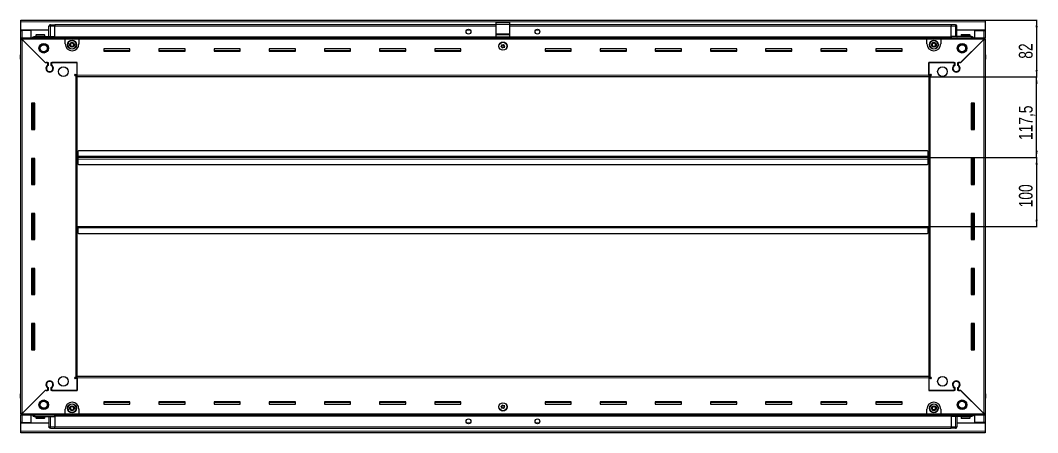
# Model space of a CAD drawing. Header units: millimetres. Extents: x 1256 to 6245, y -675 to 1902.
# Drawn here: x 4770 to 6245, y 1148 to 1747 of the extents above; entities that cross this region are included whole.
import ezdxf

# ---------------------------------------------------------------- set-up
doc = ezdxf.new("R2010")
doc.units = ezdxf.units.MM
doc.layers.add('FORMAT', color=7, linetype='Continuous')
doc.styles.add('SLDTEXTSTYLE0', font='TXT', dxfattribs={"width": 0.75})
doc.dimstyles.new('SLDDIMSTYLE0', dxfattribs={"dimtxt": 20, "dimasz": 10, "dimexe": 0, "dimexo": 0.0625, "dimgap": 5, "dimtad": 2, "dimdec": 1, "dimrnd": 1e-09, "dimzin": 12, "dimdsep": 46, "dimtxsty": 'SLDTEXTSTYLE0', "dimsah": 1, "dimcen": 0.09, "dimadec": 0, "dimazin": 3, "dimtfac": 1, "dimtofl": 0, "dimtmove": 0, "dimatfit": 3, "dimfxl": 0, "dimfrac": 2, "dimtolj": 1, "dimtzin": 12, "dimarcsym": 0})

# ---------------------------------------------------------------- blocks, each defined once
blk = doc.blocks.new('_D_6')
at = {"layer": 'FORMAT'}
for p, q in [((6169.1, 1746.6), (6244.6, 1746.6)), ((6243.6, 1746.6), (6243.6, 1664.6)), ((6087.1, 1664.6), (6244.6, 1664.6))]:
    blk.add_line(p, q, dxfattribs=at)
for points in [[(6243.6, 1746.6), (6242, 1736.6), (6245.1, 1736.6)], [(6243.6, 1664.6), (6245.1, 1674.6), (6242, 1674.6)]]:
    blk.add_solid(points, dxfattribs=at)
at = {"layer": 'FORMAT', "insert": (6217.8, 1690.8), "char_height": 20, "attachment_point": 1, "rotation": 90, "style": 'SLDTEXTSTYLE0'}
blk.add_mtext('82', dxfattribs=at)
blk = doc.blocks.new('_D_7')
at = {"layer": 'FORMAT'}
for p, q in [((6087.1, 1664.6), (6244.6, 1664.6)), ((6243.6, 1547.1), (6243.6, 1664.6)), ((6086.1, 1547.1), (6244.6, 1547.1))]:
    blk.add_line(p, q, dxfattribs=at)
for points in [[(6243.6, 1664.6), (6242, 1654.6), (6245.1, 1654.6)], [(6243.6, 1547.1), (6245.1, 1557.1), (6242, 1557.1)]]:
    blk.add_solid(points, dxfattribs=at)
at = {"layer": 'FORMAT', "insert": (6217.8, 1572.6), "char_height": 20, "attachment_point": 1, "rotation": 90, "style": 'SLDTEXTSTYLE0'}
blk.add_mtext('117,5', dxfattribs=at)
blk = doc.blocks.new('_D_8')
at = {"layer": 'FORMAT'}
for p, q in [((6086.1, 1547.1), (6244.6, 1547.1)), ((6243.6, 1547.1), (6243.6, 1447.1)), ((6086.1, 1447.1), (6244.6, 1447.1))]:
    blk.add_line(p, q, dxfattribs=at)
for points in [[(6243.6, 1547.1), (6242, 1537.1), (6245.1, 1537.1)], [(6243.6, 1447.1), (6245.1, 1457.1), (6242, 1457.1)]]:
    blk.add_solid(points, dxfattribs=at)
at = {"layer": 'FORMAT', "insert": (6217.8, 1474.9), "char_height": 20, "attachment_point": 1, "rotation": 90, "style": 'SLDTEXTSTYLE0'}
blk.add_mtext('100', dxfattribs=at)

msp = doc.modelspace()

# ---------------------------------------------------------------- linework, layer by layer
at = {"color": 7, "linetype": 'Continuous', "lineweight": 25}
for p, q in [((4770.05, 1744.5), (4770.05, 1746.6)), ((4770.05, 1746.6), (6169.05, 1746.6)), ((4770.05, 1732.1), (4770.05, 1744.5)), ((5459.55, 1743.6), (5479.55, 1743.6)), ((5459.55, 1740.34), (5459.55, 1743.6)), ((5479.55, 1740.34), (5479.55, 1743.6)), ((6169.05, 1746.6), (6169.05, 1744.5)), ((6169.05, 1744.5), (6169.05, 1732.1)), ((4811.05, 1732.1), (4770.05, 1732.1)), ((4770.05, 1731.6), (4770.05, 1732.1)), ((4770.05, 1731.6), (4772.15, 1731.6)), ((4770.05, 1721.35), (4770.05, 1731.6)), ((4771.55, 1731.6), (4771.55, 1732.1)), ((4785.05, 1731.6), (4772.15, 1731.6)), ((4785.05, 1721.35), (4785.05, 1731.6)), ((4811.05, 1723.1), (4811.05, 1738.1)), ((4811.73, 1739.6), (4811.73, 1739.6)), ((4813.05, 1740.1), (4819.55, 1740.1)), ((4813.05, 1740.1), (4819.55, 1740.1)), ((4819.55, 1740.1), (4819.55, 1740.1)), ((4819.55, 1740.1), (4819.55, 1740.1)), ((4819.55, 1740.1), (4819.55, 1738.1)), ((5459.55, 1739.95), (4819.55, 1739.95)), ((4819.55, 1723.1), (4819.55, 1738.1)), ((5422.42, 1732.1), (5416.68, 1732.1)), ((5459.55, 1727.19), (5459.55, 1740.34)), ((5459.55, 1726.1), (5459.55, 1727.19)), ((5479.55, 1727.19), (5479.55, 1740.34)), ((6119.55, 1739.95), (5479.55, 1739.95)), ((5479.55, 1726.1), (5479.55, 1727.19)), ((5522.42, 1732.1), (5516.68, 1732.1)), ((6119.55, 1740.1), (6119.55, 1740.1)), ((6126.05, 1740.1), (6119.55, 1740.1)), ((6126.05, 1740.1), (6119.55, 1740.1)), ((6119.55, 1740.1), (6119.55, 1738.1)), ((6119.55, 1723.1), (6119.55, 1738.1)), ((6128.05, 1738.1), (6128.05, 1738.1)), ((6128.05, 1723.1), (6128.05, 1738.1)), ((6169.05, 1732.1), (6128.05, 1732.1)), ((6154.05, 1721.35), (6154.05, 1731.6)), ((6154.05, 1731.6), (6166.95, 1731.6)), ((6166.95, 1731.6), (6169.05, 1731.6)), ((6167.55, 1731.6), (6167.55, 1732.1)), ((6169.05, 1731.6), (6169.05, 1732.1)), ((6169.05, 1731.6), (6169.05, 1721.35)), ((4770.05, 1719.85), (4770.05, 1721.35)), ((4770.05, 1721.35), (4771.05, 1721.35)), ((4770.05, 1719.35), (4770.05, 1719.85)), ((4770.05, 1719.85), (4771.05, 1719.85)), ((4770.05, 1174.85), (4770.05, 1719.35)), ((4771.55, 1719.35), (4770.05, 1719.35)), ((4771.05, 1719.85), (4771.05, 1721.35)), ((4771.05, 1721.35), (4834.55, 1721.35)), ((4771.65, 1719.25), (4805.55, 1685.35)), ((4806.25, 1684.65), (4772.15, 1718.75)), ((4790.55, 1723.1), (4819.55, 1723.1)), ((4792.05, 1725), (4792.05, 1723.1)), ((4792.85, 1725.8), (4804.25, 1725.8)), ((4805.05, 1723.1), (4805.05, 1725)), ((4819.48, 1721.35), (4819.55, 1723.07)), ((4819.55, 1723.1), (4819.55, 1722.6)), ((4819.55, 1721.95), (6119.55, 1721.95)), ((4834.55, 1719.25), (4834.55, 1721.35)), ((4834.55, 1721.35), (4854.55, 1721.35)), ((4834.55, 1719.85), (4854.55, 1719.85)), ((4834.55, 1712.35), (4834.55, 1719.25)), ((4854.55, 1721.35), (4854.55, 1719.25)), ((4854.55, 1721.35), (6084.55, 1721.35)), ((4854.55, 1719.25), (4854.55, 1712.35)), ((5459.55, 1726.1), (5479.55, 1726.1)), ((5459.55, 1722.6), (5459.55, 1726.1)), ((5459.55, 1722.6), (5479.55, 1722.6)), ((5463.55, 1722.6), (5463.55, 1721.95)), ((5466.05, 1721.95), (5466.05, 1722.6)), ((5473.05, 1721.95), (5473.05, 1722.6)), ((5475.55, 1721.95), (5475.55, 1722.6)), ((5479.55, 1722.6), (5479.55, 1726.1)), ((6084.55, 1719.25), (6084.55, 1721.35)), ((6084.55, 1721.35), (6104.55, 1721.35)), ((6084.55, 1719.85), (6104.55, 1719.85)), ((6084.55, 1712.35), (6084.55, 1719.25)), ((6104.55, 1721.35), (6168.05, 1721.35)), ((6104.55, 1721.35), (6104.55, 1719.25)), ((6104.55, 1719.25), (6104.55, 1712.35)), ((6119.55, 1723.1), (6119.55, 1722.6)), ((6148.55, 1723.1), (6119.55, 1723.1)), ((6119.55, 1723.07), (6119.63, 1721.35)), ((6166.95, 1718.75), (6132.85, 1684.65)), ((6133.55, 1685.35), (6167.45, 1719.25)), ((6134.05, 1725), (6134.05, 1723.1)), ((6134.85, 1725.8), (6146.25, 1725.8)), ((6147.05, 1723.1), (6147.05, 1725)), ((6167.55, 1719.35), (6169.05, 1719.35)), ((6168.05, 1719.85), (6168.05, 1721.35)), ((6168.05, 1721.35), (6169.05, 1721.35)), ((6168.05, 1719.85), (6169.05, 1719.85)), ((6169.05, 1719.85), (6169.05, 1721.35)), ((6169.05, 1719.85), (6169.05, 1719.35)), ((6169.05, 1719.35), (6169.05, 1174.85)), ((4928.55, 1705.1), (4890.55, 1705.1)), ((4890.55, 1705.1), (4890.55, 1701.6)), ((4928.55, 1702.35), (4890.55, 1702.35)), ((4890.55, 1701.6), (4928.55, 1701.6)), ((4928.55, 1701.6), (4928.55, 1705.1)), ((5008.55, 1705.1), (4970.55, 1705.1)), ((4970.55, 1705.1), (4970.55, 1701.6)), ((5008.55, 1702.35), (4970.55, 1702.35)), ((4970.55, 1701.6), (5008.55, 1701.6)), ((5008.55, 1701.6), (5008.55, 1705.1)), ((5088.55, 1705.1), (5050.55, 1705.1)), ((5050.55, 1705.1), (5050.55, 1701.6)), ((5088.55, 1702.35), (5050.55, 1702.35)), ((5050.55, 1701.6), (5088.55, 1701.6)), ((5088.55, 1701.6), (5088.55, 1705.1)), ((5168.55, 1705.1), (5130.55, 1705.1)), ((5130.55, 1705.1), (5130.55, 1701.6)), ((5168.55, 1702.35), (5130.55, 1702.35)), ((5130.55, 1701.6), (5168.55, 1701.6)), ((5168.55, 1701.6), (5168.55, 1705.1)), ((5248.55, 1705.1), (5210.55, 1705.1)), ((5210.55, 1705.1), (5210.55, 1701.6)), ((5248.55, 1702.35), (5210.55, 1702.35)), ((5210.55, 1701.6), (5248.55, 1701.6)), ((5248.55, 1701.6), (5248.55, 1705.1)), ((5328.55, 1705.1), (5290.55, 1705.1)), ((5290.55, 1705.1), (5290.55, 1701.6)), ((5328.55, 1702.35), (5290.55, 1702.35)), ((5290.55, 1701.6), (5328.55, 1701.6)), ((5328.55, 1701.6), (5328.55, 1705.1)), ((5408.55, 1705.1), (5370.55, 1705.1)), ((5370.55, 1705.1), (5370.55, 1701.6)), ((5408.55, 1702.35), (5370.55, 1702.35)), ((5370.55, 1701.6), (5408.55, 1701.6)), ((5408.55, 1701.6), (5408.55, 1705.1)), ((5568.55, 1705.1), (5530.55, 1705.1)), ((5530.55, 1705.1), (5530.55, 1701.6)), ((5568.55, 1702.35), (5530.55, 1702.35)), ((5530.55, 1701.6), (5568.55, 1701.6)), ((5568.55, 1701.6), (5568.55, 1705.1)), ((5648.55, 1705.1), (5610.55, 1705.1)), ((5610.55, 1705.1), (5610.55, 1701.6)), ((5648.55, 1702.35), (5610.55, 1702.35)), ((5610.55, 1701.6), (5648.55, 1701.6)), ((5648.55, 1701.6), (5648.55, 1705.1)), ((5728.55, 1705.1), (5690.55, 1705.1)), ((5690.55, 1705.1), (5690.55, 1701.6)), ((5728.55, 1702.35), (5690.55, 1702.35)), ((5690.55, 1701.6), (5728.55, 1701.6)), ((5728.55, 1701.6), (5728.55, 1705.1)), ((5808.55, 1705.1), (5770.55, 1705.1)), ((5770.55, 1705.1), (5770.55, 1701.6)), ((5808.55, 1702.35), (5770.55, 1702.35)), ((5770.55, 1701.6), (5808.55, 1701.6)), ((5808.55, 1701.6), (5808.55, 1705.1)), ((5888.55, 1705.1), (5850.55, 1705.1)), ((5850.55, 1705.1), (5850.55, 1701.6)), ((5888.55, 1702.35), (5850.55, 1702.35)), ((5850.55, 1701.6), (5888.55, 1701.6)), ((5888.55, 1701.6), (5888.55, 1705.1)), ((5968.55, 1705.1), (5930.55, 1705.1)), ((5930.55, 1705.1), (5930.55, 1701.6)), ((5968.55, 1702.35), (5930.55, 1702.35)), ((5930.55, 1701.6), (5968.55, 1701.6)), ((5968.55, 1701.6), (5968.55, 1705.1)), ((6048.55, 1705.1), (6010.55, 1705.1)), ((6010.55, 1705.1), (6010.55, 1701.6)), ((6048.55, 1702.35), (6010.55, 1702.35)), ((6010.55, 1701.6), (6048.55, 1701.6)), ((6048.55, 1701.6), (6048.55, 1705.1)), ((6169.05, 1697.93), (6169.05, 1697.93)), ((4769.55, 1696.6), (4769.55, 1690.1)), ((4769.55, 1690.1), (4769.55, 1696.6)), ((4769.55, 1690.1), (4769.55, 1690.1)), ((4770.05, 1690.1), (4769.55, 1690.1)), ((4769.7, 1690.1), (4769.7, 1204.1)), ((4805.55, 1685.35), (4809.75, 1685.35)), ((4806.95, 1685.35), (4806.25, 1684.65)), ((4809.05, 1685.35), (4806.95, 1685.35)), ((4809.05, 1685.35), (4809.05, 1681.46)), ((4809.75, 1685.35), (4809.75, 1681.07)), ((4814.35, 1685.35), (4852.05, 1685.35)), ((4814.35, 1681.07), (4814.35, 1685.35)), ((4815.05, 1681.46), (4815.05, 1685.35)), ((4852.05, 1685.35), (4815.05, 1685.35)), ((4852.05, 1666.7), (4852.05, 1685.35)), ((4852.05, 1668.1), (4852.05, 1685.35)), ((6087.05, 1685.35), (6124.75, 1685.35)), ((6087.05, 1666.7), (6087.05, 1685.35)), ((6087.05, 1685.35), (6087.05, 1668.1)), ((6124.05, 1685.35), (6087.05, 1685.35)), ((6124.05, 1685.35), (6124.05, 1681.46)), ((6124.75, 1685.35), (6124.75, 1681.07)), ((6129.35, 1685.35), (6133.55, 1685.35)), ((6129.35, 1681.07), (6129.35, 1685.35)), ((6132.15, 1685.35), (6130.05, 1685.35)), ((6130.05, 1681.46), (6130.05, 1685.35)), ((6132.85, 1684.65), (6132.15, 1685.35)), ((6169.05, 1690.1), (6169.55, 1690.1)), ((6169.4, 1204.1), (6169.4, 1690.1)), ((6169.55, 1696.6), (6169.55, 1690.1)), ((6169.55, 1690.1), (6169.55, 1696.6)), ((6169.55, 1690.1), (6169.55, 1690.1)), ((6169.55, 1690.1), (6169.55, 1690.1)), ((4810.05, 1672.49), (4810.05, 1671.73)), ((4849.2, 1668.1), (4852.05, 1668.1)), ((6087.05, 1668.1), (6089.9, 1668.1)), ((6129.05, 1672.49), (6129.05, 1671.73)), ((4849.95, 1666.1), (4849.2, 1666.1)), ((4849.95, 1666.1), (4852.05, 1666.1)), ((4852.05, 1667.1), (4850.05, 1667.1)), ((4850.05, 1667.1), (4850.05, 1666.1)), ((4852.05, 1664.6), (4852.05, 1666.7)), ((6087.05, 1664.6), (4852.05, 1664.6)), ((4852.05, 1229.6), (4852.05, 1664.6)), ((6089.05, 1667.1), (6087.05, 1667.1)), ((6087.05, 1666.7), (6087.05, 1664.6)), ((6087.05, 1666.1), (6089.15, 1666.1)), ((6087.05, 1664.6), (6087.05, 1229.6)), ((6089.05, 1666.1), (6089.05, 1667.1)), ((6089.9, 1666.1), (6089.15, 1666.1)), ((4790.55, 1626.1), (4785.55, 1626.1)), ((4785.55, 1626.1), (4785.55, 1588.1)), ((4787.7, 1588.1), (4787.7, 1626.1)), ((4789.49, 1588.1), (4789.49, 1626.1)), ((4789.53, 1588.1), (4789.53, 1626.1)), ((4790.55, 1588.1), (4790.55, 1626.1)), ((6148.55, 1626.1), (6148.55, 1588.1)), ((6153.55, 1626.1), (6148.55, 1626.1)), ((6149.57, 1626.1), (6149.57, 1588.1)), ((6149.61, 1626.1), (6149.61, 1588.1)), ((6151.4, 1626.1), (6151.4, 1588.1)), ((6153.55, 1588.1), (6153.55, 1626.1)), ((4785.55, 1588.1), (4790.55, 1588.1)), ((6148.55, 1588.1), (6153.55, 1588.1)), ((4853.05, 1549.95), (4852.8, 1549.95)), ((4852.8, 1549.95), (4852.8, 1547.1)), ((4854.05, 1557.1), (4853.05, 1556.1)), ((4853.05, 1556.1), (4853.05, 1549.2)), ((6085.05, 1557.1), (4854.05, 1557.1)), ((6086.05, 1556.1), (6085.05, 1557.1)), ((6086.05, 1549.2), (6086.05, 1556.1)), ((6086.3, 1549.95), (6086.05, 1549.95)), ((6086.3, 1547.1), (6086.3, 1549.95)), ((4790.55, 1546.1), (4785.55, 1546.1)), ((4785.55, 1546.1), (4785.55, 1508.1)), ((4787.7, 1508.1), (4787.7, 1546.1)), ((4789.49, 1508.1), (4789.49, 1546.1)), ((4789.53, 1508.1), (4789.53, 1546.1)), ((4790.55, 1508.1), (4790.55, 1546.1)), ((4852.8, 1547.1), (4852.05, 1547.1)), ((4852.8, 1547.1), (4852.8, 1544.25)), ((4852.8, 1544.25), (4853.05, 1544.25)), ((4853.05, 1547.1), (4853.05, 1549.2)), ((6086.05, 1547.1), (4853.05, 1547.1)), ((4853.05, 1545), (4853.05, 1547.1)), ((4853.05, 1545), (4853.05, 1538.1)), ((4853.05, 1538.1), (4854.05, 1537.1)), ((4854.05, 1537.1), (6085.05, 1537.1)), ((6085.05, 1537.1), (6086.05, 1538.1)), ((6086.05, 1549.2), (6086.05, 1547.1)), ((6086.05, 1547.1), (6086.05, 1545)), ((6086.05, 1538.1), (6086.05, 1545)), ((6086.05, 1544.25), (6086.3, 1544.25)), ((6087.05, 1547.1), (6086.3, 1547.1)), ((6086.3, 1544.25), (6086.3, 1547.1)), ((6148.55, 1546.1), (6148.55, 1508.1)), ((6153.55, 1546.1), (6148.55, 1546.1)), ((6149.57, 1546.1), (6149.57, 1508.1)), ((6149.61, 1546.1), (6149.61, 1508.1)), ((6151.4, 1546.1), (6151.4, 1508.1)), ((6153.55, 1508.1), (6153.55, 1546.1)), ((4785.55, 1508.1), (4790.55, 1508.1)), ((6148.55, 1508.1), (6153.55, 1508.1)), ((4790.55, 1466.1), (4785.55, 1466.1)), ((4785.55, 1466.1), (4785.55, 1428.1)), ((4787.7, 1428.1), (4787.7, 1466.1)), ((4789.49, 1428.1), (4789.49, 1466.1)), ((4789.53, 1428.1), (4789.53, 1466.1)), ((4790.55, 1428.1), (4790.55, 1466.1)), ((6148.55, 1466.1), (6148.55, 1428.1)), ((6153.55, 1466.1), (6148.55, 1466.1)), ((6149.57, 1466.1), (6149.57, 1428.1)), ((6149.61, 1466.1), (6149.61, 1428.1)), ((6151.4, 1466.1), (6151.4, 1428.1)), ((6153.55, 1428.1), (6153.55, 1466.1)), ((4852.05, 1447.1), (4852.8, 1447.1)), ((4852.8, 1447.1), (4852.8, 1444.25)), ((4853.05, 1445), (4853.05, 1447.1)), ((4853.05, 1447.1), (6086.05, 1447.1)), ((6086.05, 1447.1), (6086.05, 1445)), ((6086.3, 1444.25), (6086.3, 1447.1)), ((6086.3, 1447.1), (6087.05, 1447.1)), ((4852.8, 1444.25), (4853.05, 1444.25)), ((4853.05, 1445), (4853.05, 1438.1)), ((4853.05, 1438.1), (4854.05, 1437.1)), ((4854.05, 1437.1), (6085.05, 1437.1)), ((6085.05, 1437.1), (6086.05, 1438.1)), ((6086.05, 1438.1), (6086.05, 1445)), ((6086.05, 1444.25), (6086.3, 1444.25)), ((4785.55, 1428.1), (4790.55, 1428.1)), ((6148.55, 1428.1), (6153.55, 1428.1)), ((4790.55, 1386.1), (4785.55, 1386.1)), ((4785.55, 1386.1), (4785.55, 1348.1)), ((4787.7, 1348.1), (4787.7, 1386.1)), ((4789.49, 1348.1), (4789.49, 1386.1)), ((4789.53, 1348.1), (4789.53, 1386.1)), ((4790.55, 1348.1), (4790.55, 1386.1)), ((6148.55, 1386.1), (6148.55, 1348.1)), ((6153.55, 1386.1), (6148.55, 1386.1)), ((6149.57, 1386.1), (6149.57, 1348.1)), ((6149.61, 1386.1), (6149.61, 1348.1)), ((6151.4, 1386.1), (6151.4, 1348.1)), ((6153.55, 1348.1), (6153.55, 1386.1)), ((4785.55, 1348.1), (4790.55, 1348.1)), ((6148.55, 1348.1), (6153.55, 1348.1)), ((4790.55, 1306.1), (4785.55, 1306.1)), ((4785.55, 1306.1), (4785.55, 1268.1)), ((4787.7, 1268.1), (4787.7, 1306.1)), ((4789.49, 1268.1), (4789.49, 1306.1)), ((4789.53, 1268.1), (4789.53, 1306.1)), ((4790.55, 1268.1), (4790.55, 1306.1)), ((6148.55, 1306.1), (6148.55, 1268.1)), ((6153.55, 1306.1), (6148.55, 1306.1)), ((6149.57, 1306.1), (6149.57, 1268.1)), ((6149.61, 1306.1), (6149.61, 1268.1)), ((6151.4, 1306.1), (6151.4, 1268.1)), ((6153.55, 1268.1), (6153.55, 1306.1)), ((4785.55, 1268.1), (4790.55, 1268.1)), ((6148.55, 1268.1), (6153.55, 1268.1)), ((4849.2, 1228.1), (4849.95, 1228.1)), ((4852.05, 1226.1), (4849.2, 1226.1)), ((4852.05, 1228.1), (4849.95, 1228.1)), ((4850.05, 1228.1), (4850.05, 1227.1)), ((4850.05, 1227.1), (4852.05, 1227.1)), ((4852.05, 1229.6), (6087.05, 1229.6)), ((4852.05, 1227.5), (4852.05, 1229.6)), ((4852.05, 1227.5), (4852.05, 1208.85)), ((4852.05, 1208.85), (4852.05, 1226.1)), ((6087.05, 1229.6), (6087.05, 1227.5)), ((6089.15, 1228.1), (6087.05, 1228.1)), ((6087.05, 1227.5), (6087.05, 1208.85)), ((6087.05, 1227.1), (6089.05, 1227.1)), ((6087.05, 1226.1), (6087.05, 1208.85)), ((6089.9, 1226.1), (6087.05, 1226.1)), ((6089.05, 1227.1), (6089.05, 1228.1)), ((6089.15, 1228.1), (6089.9, 1228.1)), ((4809.05, 1212.74), (4809.05, 1208.85)), ((4809.75, 1213.14), (4809.75, 1208.85)), ((4810.05, 1222.48), (4810.05, 1221.72)), ((4814.35, 1208.85), (4814.35, 1213.14)), ((4815.05, 1208.85), (4815.05, 1212.74)), ((6124.05, 1212.74), (6124.05, 1208.85)), ((6124.75, 1213.14), (6124.75, 1208.85)), ((6129.05, 1222.48), (6129.05, 1221.72)), ((6129.35, 1208.85), (6129.35, 1213.14)), ((6130.05, 1208.85), (6130.05, 1212.74)), ((4769.55, 1204.1), (4769.55, 1204.1)), ((4769.55, 1197.6), (4769.55, 1204.1)), ((4769.55, 1204.1), (4769.55, 1204.1)), ((4769.55, 1204.1), (4769.55, 1197.6)), ((4770.05, 1204.1), (4769.55, 1204.1)), ((4770.05, 1196.28), (4770.05, 1196.28)), ((4805.55, 1208.85), (4771.65, 1174.95)), ((4772.15, 1175.45), (4806.25, 1209.55)), ((4809.75, 1208.85), (4805.55, 1208.85)), ((4806.25, 1209.55), (4806.95, 1208.85)), ((4806.95, 1208.85), (4809.05, 1208.85)), ((4852.05, 1208.85), (4814.35, 1208.85)), ((4815.05, 1208.85), (4852.05, 1208.85)), ((6124.75, 1208.85), (6087.05, 1208.85)), ((6087.05, 1208.85), (6124.05, 1208.85)), ((6133.55, 1208.85), (6129.35, 1208.85)), ((6130.05, 1208.85), (6132.15, 1208.85)), ((6132.15, 1208.85), (6132.85, 1209.55)), ((6132.85, 1209.55), (6166.95, 1175.45)), ((6167.45, 1174.95), (6133.55, 1208.85)), ((6169.05, 1204.1), (6169.55, 1204.1)), ((6169.55, 1204.1), (6169.55, 1204.1)), ((6169.55, 1197.6), (6169.55, 1204.1)), ((6169.55, 1204.1), (6169.55, 1197.6)), ((4834.55, 1174.95), (4834.55, 1181.85)), ((4854.55, 1181.85), (4854.55, 1174.95)), ((4928.55, 1192.6), (4890.55, 1192.6)), ((4890.55, 1192.6), (4890.55, 1189.1)), ((4890.55, 1191.85), (4928.55, 1191.85)), ((4890.55, 1189.1), (4928.55, 1189.1)), ((4928.55, 1189.1), (4928.55, 1192.6)), ((5008.55, 1192.6), (4970.55, 1192.6)), ((4970.55, 1192.6), (4970.55, 1189.1)), ((4970.55, 1191.85), (5008.55, 1191.85)), ((4970.55, 1189.1), (5008.55, 1189.1)), ((5008.55, 1189.1), (5008.55, 1192.6)), ((5088.55, 1192.6), (5050.55, 1192.6)), ((5050.55, 1192.6), (5050.55, 1189.1)), ((5050.55, 1191.85), (5088.55, 1191.85)), ((5050.55, 1189.1), (5088.55, 1189.1)), ((5088.55, 1189.1), (5088.55, 1192.6)), ((5168.55, 1192.6), (5130.55, 1192.6)), ((5130.55, 1192.6), (5130.55, 1189.1)), ((5130.55, 1191.85), (5168.55, 1191.85)), ((5130.55, 1189.1), (5168.55, 1189.1)), ((5168.55, 1189.1), (5168.55, 1192.6)), ((5248.55, 1192.6), (5210.55, 1192.6)), ((5210.55, 1192.6), (5210.55, 1189.1)), ((5210.55, 1191.85), (5248.55, 1191.85)), ((5210.55, 1189.1), (5248.55, 1189.1)), ((5248.55, 1189.1), (5248.55, 1192.6)), ((5328.55, 1192.6), (5290.55, 1192.6)), ((5290.55, 1192.6), (5290.55, 1189.1)), ((5290.55, 1191.85), (5328.55, 1191.85)), ((5290.55, 1189.1), (5328.55, 1189.1)), ((5328.55, 1189.1), (5328.55, 1192.6)), ((5408.55, 1192.6), (5370.55, 1192.6)), ((5370.55, 1192.6), (5370.55, 1189.1)), ((5370.55, 1191.85), (5408.55, 1191.85)), ((5370.55, 1189.1), (5408.55, 1189.1)), ((5408.55, 1189.1), (5408.55, 1192.6)), ((5568.55, 1192.6), (5530.55, 1192.6)), ((5530.55, 1192.6), (5530.55, 1189.1)), ((5530.55, 1191.85), (5568.55, 1191.85)), ((5530.55, 1189.1), (5568.55, 1189.1)), ((5568.55, 1189.1), (5568.55, 1192.6)), ((5648.55, 1192.6), (5610.55, 1192.6)), ((5610.55, 1192.6), (5610.55, 1189.1)), ((5610.55, 1191.85), (5648.55, 1191.85)), ((5610.55, 1189.1), (5648.55, 1189.1)), ((5648.55, 1189.1), (5648.55, 1192.6)), ((5728.55, 1192.6), (5690.55, 1192.6)), ((5690.55, 1192.6), (5690.55, 1189.1)), ((5690.55, 1191.85), (5728.55, 1191.85)), ((5690.55, 1189.1), (5728.55, 1189.1)), ((5728.55, 1189.1), (5728.55, 1192.6)), ((5808.55, 1192.6), (5770.55, 1192.6)), ((5770.55, 1192.6), (5770.55, 1189.1)), ((5770.55, 1191.85), (5808.55, 1191.85)), ((5770.55, 1189.1), (5808.55, 1189.1)), ((5808.55, 1189.1), (5808.55, 1192.6)), ((5888.55, 1192.6), (5850.55, 1192.6)), ((5850.55, 1192.6), (5850.55, 1189.1)), ((5850.55, 1191.85), (5888.55, 1191.85)), ((5850.55, 1189.1), (5888.55, 1189.1)), ((5888.55, 1189.1), (5888.55, 1192.6)), ((5968.55, 1192.6), (5930.55, 1192.6)), ((5930.55, 1192.6), (5930.55, 1189.1)), ((5930.55, 1191.85), (5968.55, 1191.85)), ((5930.55, 1189.1), (5968.55, 1189.1)), ((5968.55, 1189.1), (5968.55, 1192.6)), ((6048.55, 1192.6), (6010.55, 1192.6)), ((6010.55, 1192.6), (6010.55, 1189.1)), ((6010.55, 1191.85), (6048.55, 1191.85)), ((6010.55, 1189.1), (6048.55, 1189.1)), ((6048.55, 1189.1), (6048.55, 1192.6)), ((6084.55, 1174.95), (6084.55, 1181.85)), ((6104.55, 1181.85), (6104.55, 1174.95)), ((4770.05, 1174.35), (4770.05, 1174.85)), ((4771.55, 1174.85), (4770.05, 1174.85)), ((4770.05, 1174.35), (4770.05, 1172.85)), ((4771.05, 1174.35), (4770.05, 1174.35)), ((4770.05, 1162.6), (4770.05, 1172.85)), ((4771.05, 1172.85), (4770.05, 1172.85)), ((4771.05, 1174.35), (4771.05, 1172.85)), ((4834.55, 1172.85), (4771.05, 1172.85)), ((4785.05, 1162.6), (4785.05, 1172.85)), ((4790.55, 1171.1), (4819.55, 1171.1)), ((4792.05, 1171.1), (4792.05, 1169.2)), ((4796.63, 1168.4), (4792.85, 1168.4)), ((4804.25, 1168.4), (4796.63, 1168.4)), ((4805.05, 1169.2), (4805.05, 1171.1)), ((4811.05, 1171.1), (4811.05, 1156.1)), ((4819.55, 1171.14), (4819.48, 1172.85)), ((6119.55, 1172.25), (4819.55, 1172.25)), ((4819.55, 1171.1), (4819.55, 1171.6)), ((4819.55, 1171.1), (4819.55, 1156.1)), ((4834.55, 1172.85), (4834.55, 1174.95)), ((4854.55, 1174.35), (4834.55, 1174.35)), ((4854.55, 1172.85), (4834.55, 1172.85)), ((4854.55, 1174.95), (4854.55, 1172.85)), ((6084.55, 1172.85), (4854.55, 1172.85)), ((6084.55, 1172.85), (6084.55, 1174.95)), ((6104.55, 1174.35), (6084.55, 1174.35)), ((6104.55, 1172.85), (6084.55, 1172.85)), ((6104.55, 1174.95), (6104.55, 1172.85)), ((6168.05, 1172.85), (6104.55, 1172.85)), ((6119.63, 1172.85), (6119.55, 1171.14)), ((6119.55, 1171.1), (6119.55, 1171.6)), ((6148.55, 1171.1), (6119.55, 1171.1)), ((6119.55, 1171.1), (6119.55, 1156.1)), ((6128.05, 1171.1), (6128.05, 1156.1)), ((6134.05, 1171.1), (6134.05, 1169.2)), ((6141.84, 1168.4), (6134.85, 1168.4)), ((6146.25, 1168.4), (6141.84, 1168.4)), ((6147.05, 1169.2), (6147.05, 1171.1)), ((6154.05, 1162.6), (6154.05, 1172.85)), ((6167.55, 1174.85), (6169.05, 1174.85)), ((6168.05, 1174.35), (6168.05, 1172.85)), ((6169.05, 1174.35), (6168.05, 1174.35)), ((6169.05, 1172.85), (6168.05, 1172.85)), ((6169.05, 1174.85), (6169.05, 1174.35)), ((6169.05, 1174.35), (6169.05, 1172.85)), ((6169.05, 1172.85), (6169.05, 1162.6)), ((4772.15, 1162.6), (4770.05, 1162.6)), ((4770.05, 1162.1), (4770.05, 1162.6)), ((4770.05, 1162.1), (4811.05, 1162.1)), ((4770.05, 1149.7), (4770.05, 1162.1)), ((4771.55, 1162.1), (4771.55, 1162.6)), ((4772.15, 1162.6), (4785.05, 1162.6)), ((4811.05, 1156.1), (4811.05, 1156.1)), ((4813.05, 1154.1), (4819.55, 1154.1)), ((4813.05, 1154.1), (4819.55, 1154.1)), ((4819.55, 1154.1), (4819.55, 1156.1)), ((4819.55, 1154.25), (6119.55, 1154.25)), ((4819.55, 1154.1), (4819.55, 1154.1)), ((5416.68, 1162.1), (5422.42, 1162.1)), ((5516.68, 1162.1), (5522.42, 1162.1)), ((6119.55, 1154.1), (6119.55, 1156.1)), ((6126.05, 1154.1), (6119.55, 1154.1)), ((6119.55, 1154.1), (6119.55, 1154.1)), ((6119.55, 1154.1), (6119.55, 1154.1)), ((6126.05, 1154.1), (6119.55, 1154.1)), ((6127.37, 1154.6), (6127.37, 1154.6)), ((6128.05, 1162.1), (6169.05, 1162.1)), ((6166.95, 1162.6), (6154.05, 1162.6)), ((6169.05, 1162.6), (6166.95, 1162.6)), ((6167.55, 1162.1), (6167.55, 1162.6)), ((6169.05, 1162.1), (6169.05, 1162.6)), ((6169.05, 1162.1), (6169.05, 1149.7)), ((4770.05, 1147.6), (4770.05, 1149.7)), ((6169.05, 1147.6), (4770.05, 1147.6)), ((6169.05, 1149.7), (6169.05, 1147.6))]:
    msp.add_line(p, q, dxfattribs=at)
at = {"color": 8, "linetype": 'Continuous', "lineweight": 18}
for p, q in [((6169.05, 1744.5), (4770.05, 1744.5)), ((4772.15, 1731.6), (4772.15, 1732.1)), ((4772.15, 1721.35), (4772.15, 1731.6)), ((4811.05, 1738.1), (4813.05, 1738.1)), ((4813.05, 1740.1), (4813.05, 1738.1)), ((4813.05, 1738.1), (4813.05, 1723.1)), ((4819.55, 1738.1), (4813.05, 1738.1)), ((5459.55, 1737.95), (4819.55, 1737.95)), ((5459.55, 1740.34), (5479.55, 1740.34)), ((5459.55, 1727.19), (5479.55, 1727.19)), ((6119.55, 1737.95), (5479.55, 1737.95)), ((6119.55, 1738.1), (6126.05, 1738.1)), ((6126.05, 1740.1), (6126.05, 1738.1)), ((6128.05, 1738.1), (6126.05, 1738.1)), ((6126.05, 1738.1), (6126.05, 1723.1)), ((6166.95, 1732.1), (6166.95, 1731.6)), ((6166.95, 1731.6), (6166.95, 1721.35)), ((4834.55, 1719.25), (4771.65, 1719.25)), ((4772.15, 1718.75), (4772.15, 1175.45)), ((4792.05, 1725), (4805.05, 1725)), ((5459.55, 1722.6), (4819.55, 1722.6)), ((6119.55, 1721.37), (4819.55, 1721.37)), ((4834.55, 1719.25), (4854.55, 1719.25)), ((6084.55, 1719.25), (4854.55, 1719.25)), ((5465.55, 1721.95), (5465.55, 1722.6)), ((5473.55, 1721.95), (5473.55, 1722.6)), ((6119.55, 1722.6), (5479.55, 1722.6)), ((6084.55, 1719.25), (6104.55, 1719.25)), ((6167.45, 1719.25), (6104.55, 1719.25)), ((6134.05, 1725), (6147.05, 1725)), ((6166.95, 1175.45), (6166.95, 1718.75)), ((4770.05, 1696.6), (4769.55, 1696.6)), ((6169.05, 1696.6), (6169.55, 1696.6)), ((4849.95, 1228.1), (4849.95, 1666.1)), ((4852.05, 1666.7), (6087.05, 1666.7)), ((6089.15, 1666.1), (6089.15, 1228.1)), ((4787.05, 1626.1), (4787.05, 1588.1)), ((4788.29, 1626.1), (4788.29, 1588.1)), ((6150.81, 1588.1), (6150.81, 1626.1)), ((6152.05, 1588.1), (6152.05, 1626.1)), ((4787.05, 1546.1), (4787.05, 1508.1)), ((4788.29, 1546.1), (4788.29, 1508.1)), ((6086.05, 1549.2), (4853.05, 1549.2)), ((4853.05, 1545), (6086.05, 1545)), ((6150.81, 1508.1), (6150.81, 1546.1)), ((6152.05, 1508.1), (6152.05, 1546.1)), ((4787.05, 1466.1), (4787.05, 1428.1)), ((4788.29, 1466.1), (4788.29, 1428.1)), ((6150.81, 1428.1), (6150.81, 1466.1)), ((6152.05, 1428.1), (6152.05, 1466.1)), ((4853.05, 1445), (6086.05, 1445)), ((4787.05, 1386.1), (4787.05, 1348.1)), ((4788.29, 1386.1), (4788.29, 1348.1)), ((6150.81, 1348.1), (6150.81, 1386.1)), ((6152.05, 1348.1), (6152.05, 1386.1)), ((4787.05, 1306.1), (4787.05, 1268.1)), ((4788.29, 1306.1), (4788.29, 1268.1)), ((6150.81, 1268.1), (6150.81, 1306.1)), ((6152.05, 1268.1), (6152.05, 1306.1)), ((6087.05, 1227.5), (4852.05, 1227.5)), ((4770.05, 1197.6), (4769.55, 1197.6)), ((6169.05, 1197.6), (6169.55, 1197.6)), ((4771.65, 1174.95), (4834.55, 1174.95)), ((4772.15, 1162.6), (4772.15, 1172.85)), ((4796.35, 1169.2), (4792.05, 1169.2)), ((4805.05, 1169.2), (4796.35, 1169.2)), ((4813.05, 1156.1), (4813.05, 1171.1)), ((4819.55, 1172.84), (6119.55, 1172.84)), ((4819.55, 1171.6), (6119.55, 1171.6)), ((4854.55, 1174.95), (4834.55, 1174.95)), ((4854.55, 1174.95), (6084.55, 1174.95)), ((6104.55, 1174.95), (6084.55, 1174.95)), ((6104.55, 1174.95), (6167.45, 1174.95)), ((6126.05, 1156.1), (6126.05, 1171.1)), ((6142.02, 1169.2), (6134.05, 1169.2)), ((6147.05, 1169.2), (6142.02, 1169.2)), ((6166.95, 1172.85), (6166.95, 1162.6)), ((4772.15, 1162.1), (4772.15, 1162.6)), ((4811.05, 1156.1), (4813.05, 1156.1)), ((4813.05, 1154.1), (4813.05, 1156.1)), ((4819.55, 1156.1), (4813.05, 1156.1)), ((4819.55, 1156.25), (6119.55, 1156.25)), ((6119.55, 1156.1), (6126.05, 1156.1)), ((6128.05, 1156.1), (6126.05, 1156.1)), ((6126.05, 1154.1), (6126.05, 1156.1)), ((6166.95, 1162.6), (6166.95, 1162.1)), ((6169.05, 1149.7), (4770.05, 1149.7))]:
    msp.add_line(p, q, dxfattribs=at)
at = {"color": 7, "linetype": 'Continuous', "lineweight": 25, "flags": 128}
msp.add_lwpolyline([(4811.2, 1155.35), (4811.09, 1155.71), (4811.05, 1156.1)], dxfattribs=at)
at = {"color": 7, "linetype": 'Continuous', "lineweight": 25}
for centre, radius in [((5419.55, 1730.1), 3.5), ((5519.55, 1730.1), 3.5), ((4803.55, 1706.1), 7), ((4803.55, 1706.1), 6.03), ((4844.55, 1711.1), 6.5), ((4844.55, 1711.1), 3.46), ((5469.55, 1709.1), 6), ((5469.55, 1708.95), 5.79), ((6094.55, 1711.1), 6.5), ((6094.55, 1711.1), 3.46), ((6135.55, 1706.1), 7), ((6135.55, 1706.1), 6.02), ((4803.55, 1706.1), 5.1), ((5469.55, 1708.95), 1.85), ((6135.55, 1706.1), 5.1), ((4832.05, 1672.1), 7), ((6107.05, 1672.1), 7), ((4832.05, 1222.1), 7), ((6107.05, 1222.1), 7), ((4803.55, 1188.1), 7), ((4803.55, 1188.1), 6.02), ((4803.55, 1188.1), 5.1), ((4844.55, 1183.1), 6.5), ((4844.55, 1183.1), 3.46), ((5469.55, 1185.1), 6), ((5469.55, 1185.25), 5.79), ((5469.55, 1185.25), 1.85), ((6094.55, 1183.1), 6.5), ((6094.55, 1183.1), 3.46), ((6135.55, 1188.1), 7), ((6135.55, 1188.1), 6.03), ((6135.55, 1188.1), 5.1), ((5419.55, 1164.1), 3.5), ((5519.55, 1164.1), 3.5)]:
    msp.add_circle(centre, radius, dxfattribs=at)
at = {"color": 8, "linetype": 'Continuous', "lineweight": 18}
for centre in [(4844.55, 1711.1), (6094.55, 1711.1), (4844.55, 1183.1), (6094.55, 1183.1)]:
    msp.add_circle(centre, 5.7, dxfattribs=at)
at = {"color": 7, "linetype": 'Continuous', "lineweight": 25}
for centre, radius, start, end in [((4813.05, 1738.1), 2, 90, 180), ((4813.05, 1738.1), 2, 90, 131.40962), ((6126.05, 1738.1), 2, 0, 90), ((4792.85, 1725), 0.8, 90, 180), ((4804.25, 1725), 0.8, 0, 90), ((4810.85, 1723.3), 0.2, 270, 0), ((4844.55, 1712.35), 10, 180, 270), ((4844.55, 1711.1), 2.5, 134.01559, 194.01559), ((4844.55, 1711.1), 2.5, 74.01559, 134.01559), ((4844.55, 1712.35), 10, 270, 0), ((4844.55, 1711.1), 2.5, 14.01559, 74.01559), ((4844.55, 1711.1), 2.5, 314.01559, 14.01559), ((6094.55, 1712.35), 10, 180, 270), ((6094.55, 1711.1), 2.5, 160.11158, 220.11158), ((6094.55, 1711.1), 2.5, 100.11158, 160.11158), ((6094.55, 1711.1), 2.5, 40.11158, 100.11158), ((6094.55, 1712.35), 10, 270, 0), ((6094.55, 1711.1), 2.5, 340.11158, 40.11158), ((6128.25, 1723.3), 0.2, 180, 270), ((6134.85, 1725), 0.8, 90, 180), ((6146.25, 1725), 0.8, 0, 90), ((4771.55, 1696.6), 2, 138.57492, 180), ((4771.55, 1696.6), 2, 138.59038, 180), ((4844.55, 1711.1), 2.5, 194.01559, 254.01559), ((4844.55, 1711.1), 2.5, 254.01559, 314.01559), ((6094.55, 1711.1), 2.5, 220.11158, 280.11158), ((6094.55, 1711.1), 2.5, 280.11158, 340.11158), ((6167.55, 1696.6), 2, 33.94202, 41.40962), ((6167.55, 1696.6), 2, 0, 41.39416), ((6167.55, 1696.6), 2, 360, 18.58003), ((4812.05, 1676.85), 5.5, 123.05573, 56.94427), ((4812.05, 1676.85), 4.8, 118.63099, 61.36901), ((4849.2, 1667.1), 1, 90, 270), ((6089.9, 1667.1), 1, 270, 90), ((6127.05, 1676.85), 5.5, 123.05573, 56.94427), ((6127.05, 1676.85), 4.8, 118.63099, 61.36901), ((4849.2, 1227.1), 1, 90, 270), ((6089.9, 1227.1), 1, 270, 90), ((4812.05, 1217.35), 5.5, 303.05573, 236.94427), ((4812.05, 1217.35), 4.8, 298.63099, 241.36901), ((6127.05, 1217.35), 5.5, 303.05573, 236.94427), ((6127.05, 1217.35), 4.8, 298.63099, 241.36901), ((4771.55, 1197.6), 2, 180, 221.39416), ((6167.55, 1197.6), 2, 318.57492, 0), ((6167.55, 1197.6), 2, 318.59038, 0), ((4844.55, 1181.85), 10, 90, 180), ((4844.55, 1183.1), 2.5, 127.47401, 187.47401), ((4844.55, 1183.1), 2.5, 187.47401, 247.47401), ((4844.55, 1183.1), 2.5, 67.47401, 127.47401), ((4844.55, 1183.1), 2.5, 247.47401, 307.47401), ((4844.55, 1181.85), 10, 0, 90), ((4844.55, 1183.1), 2.5, 7.47401, 67.47401), ((4844.55, 1183.1), 2.5, 307.47401, 7.47401), ((6094.55, 1181.85), 10, 90, 180), ((6094.55, 1183.1), 2.5, 147.04236, 207.04236), ((6094.55, 1183.1), 2.5, 207.04236, 267.04236), ((6094.55, 1183.1), 2.5, 87.04236, 147.04236), ((6094.55, 1183.1), 2.5, 267.04236, 327.04236), ((6094.55, 1181.85), 10, 0, 90), ((6094.55, 1183.1), 2.5, 27.04236, 87.04236), ((6094.55, 1183.1), 2.5, 327.04236, 27.04236), ((4792.85, 1169.2), 0.8, 180, 270), ((4804.25, 1169.2), 0.8, 270, 0), ((4810.85, 1170.9), 0.2, 0, 90), ((6128.25, 1170.9), 0.2, 90, 180), ((6134.85, 1169.2), 0.8, 180, 270), ((6146.25, 1169.2), 0.8, 270, 0), ((4813.05, 1156.1), 2, 180, 270), ((6126.05, 1156.1), 2, 270, 0), ((6126.05, 1156.1), 2, 270, 288.58003), ((6126.05, 1156.1), 2, 303.94202, 311.40962)]:
    msp.add_arc(centre, radius, start, end, dxfattribs=at)
for points, knots in [([(4770.05, 1719.35), (4770.08, 1719.31), (4770.13, 1719.22), (4770.52, 1719.09), (4771.08, 1718.95), (4771.66, 1718.84), (4772.02, 1718.78), (4772.15, 1718.75)], [0, 0, 0, 0, 0.23025534, 0.4485219, 0.6667858, 0.88504963, 1, 1, 1, 1]), ([(4771.65, 1719.25), (4771.6, 1719.51), (4771.51, 1720), (4771.38, 1720.64), (4771.25, 1721.11), (4771.14, 1721.33), (4771.07, 1721.35), (4771.05, 1721.35)], [0, 0, 0, 0, 0.2302553, 0.4485219, 0.6667858, 0.8850496, 1, 1, 1, 1]), ([(4787.34, 1721.35), (4787.46, 1721.55), (4787.84, 1722.2), (4789, 1722.91), (4790.03, 1723.04), (4790.55, 1723.1)], [0, 0, 0, 0, 0.18224985, 0.59112493, 1, 1, 1, 1]), ([(4819.55, 1723.1), (4819.55, 1723.07), (4819.55, 1722.99), (4819.55, 1722.37), (4819.55, 1721.79), (4819.55, 1721.4), (4819.55, 1721.37)], [0, 0, 0, 0, 0.3242788, 0.6485576, 0.9728365, 1, 1, 1, 1]), ([(4841.78, 1711.9), (4842.15, 1712.26), (4842.84, 1712.93), (4843.53, 1713.59), (4843.85, 1713.91)], [0, 0, 0, 0, 0.5346859, 1, 1, 1, 1]), ([(4842.47, 1709.1), (4842.39, 1709.43), (4842.19, 1710.23), (4841.95, 1711.2), (4841.81, 1711.78), (4841.78, 1711.9)], [0, 0, 0, 0, 0.3629006, 0.8668753, 1, 1, 1, 1]), ([(4843.85, 1713.91), (4844.35, 1713.76), (4845.27, 1713.5), (4846.2, 1713.23), (4846.63, 1713.11)], [0, 0, 0, 0, 0.5346859, 1, 1, 1, 1]), ([(4846.63, 1713.11), (4846.66, 1712.99), (4846.8, 1712.41), (4847.04, 1711.44), (4847.24, 1710.64), (4847.33, 1710.31)], [0, 0, 0, 0, 0.1331247, 0.6370994, 1, 1, 1, 1]), ([(5467.67, 1711.03), (5467.66, 1711.02), (5467.64, 1710.99), (5467.63, 1710.94), (5467.64, 1710.79), (5467.74, 1710.42), (5467.88, 1709.89), (5467.71, 1709.28), (5467.35, 1708.91), (5467.05, 1708.66), (5466.87, 1708.5), (5466.82, 1708.42), (5466.81, 1708.38), (5466.82, 1708.35), (5466.83, 1708.32), (5466.88, 1708.27), (5467.13, 1708.18), (5467.6, 1708.07), (5468.24, 1707.76), (5468.49, 1707.09), (5468.55, 1706.62), (5468.62, 1706.36), (5468.66, 1706.31), (5468.69, 1706.29), (5468.72, 1706.28), (5468.76, 1706.29), (5468.8, 1706.3), (5468.86, 1706.35), (5469.03, 1706.5), (5469.3, 1706.77), (5469.71, 1707.09), (5470.33, 1707.2), (5470.84, 1707.01), (5471.21, 1706.88), (5471.35, 1706.86), (5471.41, 1706.87), (5471.44, 1706.88), (5471.46, 1706.92), (5471.47, 1706.97), (5471.46, 1707.12), (5471.36, 1707.49), (5471.22, 1708.01), (5471.39, 1708.62), (5471.75, 1709), (5472.05, 1709.25), (5472.23, 1709.41), (5472.28, 1709.49), (5472.29, 1709.53), (5472.29, 1709.56), (5472.27, 1709.59), (5472.22, 1709.63), (5471.97, 1709.73), (5471.5, 1709.84), (5470.86, 1710.15), (5470.61, 1710.81), (5470.55, 1711.29), (5470.48, 1711.54), (5470.44, 1711.6), (5470.41, 1711.62), (5470.38, 1711.63), (5470.34, 1711.62), (5470.31, 1711.6), (5470.24, 1711.56), (5470.07, 1711.41), (5469.8, 1711.14), (5469.39, 1710.82), (5468.77, 1710.71), (5468.26, 1710.89), (5467.89, 1711.03), (5467.75, 1711.05), (5467.69, 1711.04), (5467.67, 1711.03), (5467.67, 1711.03)], [0, 0, 0, 0, 0.0020087, 0.00442, 0.0093647, 0.0255282, 0.0677053, 0.0957862, 0.1246456, 0.1503415, 0.1605194, 0.1633943, 0.1656965, 0.1672448, 0.1688741, 0.1707699, 0.1786058, 0.2119941, 0.2499945, 0.2879948, 0.3213831, 0.329219, 0.3311148, 0.3327441, 0.3342924, 0.3362166, 0.3385353, 0.3413178, 0.349662, 0.3753578, 0.4042173, 0.4322982, 0.4744753, 0.4906388, 0.4966691, 0.49844, 0.5, 0.5020087, 0.50442, 0.5093647, 0.5255282, 0.5677053, 0.5957862, 0.6246456, 0.6503415, 0.6605194, 0.6633943, 0.6656965, 0.6672448, 0.6688741, 0.6707699, 0.6786058, 0.7119941, 0.7499945, 0.7879948, 0.8213831, 0.829219, 0.8311148, 0.8327441, 0.8342924, 0.8362166, 0.8385353, 0.8413178, 0.849662, 0.8753578, 0.9042173, 0.9322982, 0.9744753, 0.9906388, 0.9966691, 0.99844, 1, 1, 1, 1]), ([(6091.71, 1710.6), (6091.75, 1710.72), (6091.95, 1711.28), (6092.29, 1712.21), (6092.57, 1712.99), (6092.69, 1713.31)], [0, 0, 0, 0, 0.1331247, 0.6370994, 1, 1, 1, 1]), ([(6092.69, 1713.31), (6093.2, 1713.4), (6094.15, 1713.57), (6095.09, 1713.74), (6095.53, 1713.82)], [0, 0, 0, 0, 0.5346859, 1, 1, 1, 1]), ([(6095.53, 1713.82), (6095.86, 1713.42), (6096.49, 1712.69), (6097.1, 1711.95), (6097.39, 1711.61)], [0, 0, 0, 0, 0.5346859, 1, 1, 1, 1]), ([(6119.55, 1723.1), (6119.55, 1723.07), (6119.55, 1722.99), (6119.55, 1722.37), (6119.55, 1721.79), (6119.55, 1721.4), (6119.55, 1721.37)], [0, 0, 0, 0, 0.32427882, 0.64855764, 0.97283646, 1, 1, 1, 1]), ([(6151.77, 1721.35), (6151.65, 1721.55), (6151.26, 1722.2), (6150.1, 1722.91), (6149.07, 1723.04), (6148.55, 1723.1)], [0, 0, 0, 0, 0.18224985, 0.59112493, 1, 1, 1, 1]), ([(6166.95, 1718.75), (6167.2, 1718.8), (6167.7, 1718.89), (6168.34, 1719.02), (6168.8, 1719.15), (6169.02, 1719.27), (6169.04, 1719.33), (6169.05, 1719.35)], [0, 0, 0, 0, 0.2302553, 0.4485219, 0.6667858, 0.8850496, 1, 1, 1, 1]), ([(6168.05, 1721.35), (6168, 1721.33), (6167.91, 1721.28), (6167.78, 1720.88), (6167.65, 1720.32), (6167.54, 1719.75), (6167.47, 1719.38), (6167.45, 1719.25)], [0, 0, 0, 0, 0.2302553, 0.4485219, 0.6667858, 0.8850496, 1, 1, 1, 1]), ([(4845.25, 1708.3), (4844.75, 1708.45), (4843.83, 1708.71), (4842.9, 1708.98), (4842.47, 1709.1)], [0, 0, 0, 0, 0.5346859, 1, 1, 1, 1]), ([(4847.33, 1710.31), (4846.95, 1709.95), (4846.26, 1709.28), (4845.57, 1708.61), (4845.25, 1708.3)], [0, 0, 0, 0, 0.5346859, 1, 1, 1, 1]), ([(6093.57, 1708.39), (6093.24, 1708.78), (6092.61, 1709.52), (6092, 1710.26), (6091.71, 1710.6)], [0, 0, 0, 0, 0.5346859, 1, 1, 1, 1]), ([(6096.41, 1708.9), (6095.9, 1708.81), (6094.95, 1708.64), (6094.01, 1708.47), (6093.57, 1708.39)], [0, 0, 0, 0, 0.5346859, 1, 1, 1, 1]), ([(6097.39, 1711.61), (6097.28, 1711.29), (6097, 1710.51), (6096.66, 1709.58), (6096.45, 1709.01), (6096.41, 1708.9)], [0, 0, 0, 0, 0.36290056, 0.86687533, 1, 1, 1, 1]), ([(4841.88, 1184.21), (4841.98, 1184.29), (4842.46, 1184.65), (4843.25, 1185.26), (4843.9, 1185.76), (4844.18, 1185.97)], [0, 0, 0, 0, 0.1331247, 0.6370994, 1, 1, 1, 1]), ([(4842.26, 1181.35), (4842.19, 1181.86), (4842.07, 1182.82), (4841.94, 1183.77), (4841.88, 1184.21)], [0, 0, 0, 0, 0.5346859, 1, 1, 1, 1]), ([(4844.93, 1180.24), (4844.45, 1180.44), (4843.56, 1180.81), (4842.67, 1181.18), (4842.26, 1181.35)], [0, 0, 0, 0, 0.5346859, 1, 1, 1, 1]), ([(4844.18, 1185.97), (4844.65, 1185.77), (4845.54, 1185.4), (4846.43, 1185.03), (4846.84, 1184.86)], [0, 0, 0, 0, 0.53468586, 1, 1, 1, 1]), ([(4847.22, 1182), (4846.94, 1181.79), (4846.29, 1181.29), (4845.5, 1180.68), (4845.03, 1180.32), (4844.93, 1180.24)], [0, 0, 0, 0, 0.3629006, 0.8668753, 1, 1, 1, 1]), ([(4846.84, 1184.86), (4846.91, 1184.35), (4847.03, 1183.39), (4847.16, 1182.44), (4847.22, 1182)], [0, 0, 0, 0, 0.5346859, 1, 1, 1, 1]), ([(5467.67, 1183.18), (5467.68, 1183.18), (5467.7, 1183.16), (5467.76, 1183.16), (5467.9, 1183.18), (5468.26, 1183.32), (5468.77, 1183.5), (5469.39, 1183.39), (5469.8, 1183.07), (5470.08, 1182.79), (5470.25, 1182.63), (5470.34, 1182.59), (5470.38, 1182.58), (5470.41, 1182.59), (5470.44, 1182.61), (5470.48, 1182.66), (5470.55, 1182.92), (5470.61, 1183.39), (5470.86, 1184.06), (5471.5, 1184.37), (5471.97, 1184.48), (5472.22, 1184.57), (5472.27, 1184.62), (5472.29, 1184.65), (5472.29, 1184.68), (5472.28, 1184.71), (5472.26, 1184.75), (5472.21, 1184.82), (5472.04, 1184.97), (5471.75, 1185.21), (5471.39, 1185.58), (5471.22, 1186.19), (5471.36, 1186.72), (5471.46, 1187.1), (5471.47, 1187.25), (5471.45, 1187.3), (5471.44, 1187.33), (5471.4, 1187.35), (5471.34, 1187.35), (5471.2, 1187.33), (5470.84, 1187.19), (5470.33, 1187.01), (5469.71, 1187.12), (5469.3, 1187.44), (5469.03, 1187.72), (5468.85, 1187.88), (5468.76, 1187.92), (5468.72, 1187.93), (5468.69, 1187.92), (5468.66, 1187.9), (5468.62, 1187.84), (5468.55, 1187.59), (5468.49, 1187.11), (5468.24, 1186.45), (5467.6, 1186.14), (5467.13, 1186.03), (5466.88, 1185.93), (5466.83, 1185.89), (5466.82, 1185.86), (5466.81, 1185.83), (5466.82, 1185.79), (5466.84, 1185.76), (5466.89, 1185.69), (5467.06, 1185.54), (5467.35, 1185.3), (5467.71, 1184.92), (5467.88, 1184.31), (5467.74, 1183.79), (5467.64, 1183.41), (5467.63, 1183.26), (5467.65, 1183.21), (5467.66, 1183.19), (5467.67, 1183.18)], [0, 0, 0, 0, 0.0020087, 0.00442, 0.0093647, 0.0255282, 0.0677053, 0.0957862, 0.1246456, 0.1503415, 0.1605194, 0.1633943, 0.1656965, 0.1672448, 0.1688741, 0.1707699, 0.1786058, 0.2119941, 0.2499945, 0.2879948, 0.3213831, 0.329219, 0.3311148, 0.3327441, 0.3342924, 0.3362166, 0.3385353, 0.3413178, 0.349662, 0.3753578, 0.4042173, 0.4322982, 0.4744753, 0.4906388, 0.4966691, 0.49844, 0.5, 0.5020087, 0.50442, 0.5093647, 0.5255282, 0.5677053, 0.5957862, 0.6246456, 0.6503415, 0.6605194, 0.6633943, 0.6656965, 0.6672448, 0.6688741, 0.6707699, 0.6786058, 0.7119941, 0.7499945, 0.7879948, 0.8213831, 0.829219, 0.8311148, 0.8327441, 0.8342924, 0.8362166, 0.8385353, 0.8413178, 0.849662, 0.8753578, 0.9042173, 0.9322982, 0.9744753, 0.9906388, 0.9966691, 0.99844, 1, 1, 1, 1]), ([(6091.67, 1183.25), (6091.95, 1183.69), (6092.47, 1184.5), (6093, 1185.3), (6093.24, 1185.68)], [0, 0, 0, 0, 0.5346859, 1, 1, 1, 1]), ([(6092.98, 1180.68), (6092.75, 1181.14), (6092.31, 1182), (6091.87, 1182.86), (6091.67, 1183.25)], [0, 0, 0, 0, 0.5346859, 1, 1, 1, 1]), ([(6095.86, 1180.53), (6095.52, 1180.55), (6094.7, 1180.59), (6093.7, 1180.64), (6093.1, 1180.68), (6092.98, 1180.68)], [0, 0, 0, 0, 0.36290056, 0.86687533, 1, 1, 1, 1]), ([(6093.24, 1185.68), (6093.36, 1185.67), (6093.96, 1185.64), (6094.95, 1185.59), (6095.78, 1185.54), (6096.12, 1185.53)], [0, 0, 0, 0, 0.1331247, 0.6370994, 1, 1, 1, 1]), ([(6097.43, 1182.96), (6097.15, 1182.52), (6096.63, 1181.71), (6096.11, 1180.91), (6095.86, 1180.53)], [0, 0, 0, 0, 0.5346859, 1, 1, 1, 1]), ([(6096.12, 1185.53), (6096.36, 1185.07), (6096.79, 1184.21), (6097.23, 1183.35), (6097.43, 1182.96)], [0, 0, 0, 0, 0.5346859, 1, 1, 1, 1]), ([(4772.15, 1175.45), (4771.9, 1175.41), (4771.4, 1175.32), (4770.76, 1175.19), (4770.3, 1175.05), (4770.08, 1174.94), (4770.06, 1174.88), (4770.05, 1174.85)], [0, 0, 0, 0, 0.2302553, 0.4485219, 0.6667858, 0.8850496, 1, 1, 1, 1]), ([(4771.05, 1172.85), (4771.1, 1172.88), (4771.19, 1172.93), (4771.32, 1173.33), (4771.45, 1173.88), (4771.56, 1174.46), (4771.63, 1174.83), (4771.65, 1174.95)], [0, 0, 0, 0, 0.2302553, 0.4485219, 0.6667858, 0.8850496, 1, 1, 1, 1]), ([(4787.34, 1172.85), (4787.46, 1172.65), (4787.84, 1172.01), (4789, 1171.3), (4790.03, 1171.17), (4790.55, 1171.1)], [0, 0, 0, 0, 0.1822499, 0.5911249, 1, 1, 1, 1]), ([(4819.55, 1171.1), (4819.55, 1171.14), (4819.55, 1171.22), (4819.55, 1171.84), (4819.55, 1172.41), (4819.55, 1172.81), (4819.55, 1172.84)], [0, 0, 0, 0, 0.3242788, 0.6485576, 0.9728365, 1, 1, 1, 1]), ([(6119.55, 1171.1), (6119.55, 1171.14), (6119.55, 1171.22), (6119.55, 1171.84), (6119.55, 1172.41), (6119.55, 1172.81), (6119.55, 1172.84)], [0, 0, 0, 0, 0.3242788, 0.6485576, 0.9728365, 1, 1, 1, 1]), ([(6151.77, 1172.85), (6151.65, 1172.65), (6151.26, 1172.01), (6150.1, 1171.3), (6149.07, 1171.17), (6148.55, 1171.1)], [0, 0, 0, 0, 0.1822499, 0.5911249, 1, 1, 1, 1]), ([(6169.05, 1174.85), (6169.02, 1174.9), (6168.97, 1174.99), (6168.58, 1175.12), (6168.02, 1175.25), (6167.44, 1175.37), (6167.08, 1175.43), (6166.95, 1175.45)], [0, 0, 0, 0, 0.23025534, 0.4485219, 0.6667858, 0.88504963, 1, 1, 1, 1]), ([(6167.45, 1174.95), (6167.5, 1174.7), (6167.59, 1174.21), (6167.72, 1173.57), (6167.85, 1173.1), (6167.96, 1172.88), (6168.03, 1172.86), (6168.05, 1172.85)], [0, 0, 0, 0, 0.2302553, 0.4485219, 0.6667858, 0.8850496, 1, 1, 1, 1])]:
    msp.add_open_spline(points, degree=3, knots=knots, dxfattribs=at)
for points in [[(4771.65, 1719.25), (4771.6, 1719.33), (4771.5, 1719.49), (4771.35, 1719.69), (4771.2, 1719.83), (4771.1, 1719.85), (4771.05, 1719.85)], [(4771.55, 1719.35), (4771.56, 1719.3), (4771.58, 1719.2), (4771.72, 1719.05), (4771.91, 1718.9), (4772.07, 1718.8), (4772.15, 1718.75)], [(6166.95, 1718.75), (6167.03, 1718.8), (6167.19, 1718.9), (6167.38, 1719.05), (6167.52, 1719.2), (6167.54, 1719.3), (6167.55, 1719.35)], [(6168.05, 1719.85), (6168, 1719.85), (6167.9, 1719.83), (6167.75, 1719.69), (6167.6, 1719.49), (6167.5, 1719.33), (6167.45, 1719.25)], [(4771.05, 1174.35), (4771.1, 1174.36), (4771.2, 1174.38), (4771.35, 1174.52), (4771.5, 1174.72), (4771.6, 1174.88), (4771.65, 1174.95)], [(4772.15, 1175.45), (4772.07, 1175.4), (4771.91, 1175.3), (4771.72, 1175.15), (4771.58, 1175), (4771.56, 1174.9), (4771.55, 1174.85)], [(6167.55, 1174.85), (6167.54, 1174.9), (6167.52, 1175), (6167.38, 1175.15), (6167.19, 1175.3), (6167.03, 1175.4), (6166.95, 1175.45)], [(6167.45, 1174.95), (6167.5, 1174.88), (6167.6, 1174.72), (6167.75, 1174.52), (6167.9, 1174.38), (6168, 1174.36), (6168.05, 1174.35)]]:
    msp.add_open_spline(points, degree=3, dxfattribs=at)
at = {"color": 8, "linetype": 'Continuous', "lineweight": 18}
for points in [[(4790.55, 1723.1), (4790.55, 1723.06), (4790.55, 1722.99), (4790.55, 1722.55), (4790.55, 1722.09), (4790.55, 1721.68), (4790.55, 1721.41), (4790.55, 1721.35)], [(6148.55, 1723.1), (6148.55, 1723.06), (6148.55, 1722.99), (6148.55, 1722.55), (6148.55, 1722.09), (6148.55, 1721.68), (6148.55, 1721.41), (6148.55, 1721.35)], [(4790.55, 1171.1), (4790.55, 1171.15), (4790.55, 1171.22), (4790.55, 1171.66), (4790.55, 1172.11), (4790.55, 1172.53), (4790.55, 1172.8), (4790.55, 1172.85)], [(6148.55, 1171.1), (6148.55, 1171.15), (6148.55, 1171.22), (6148.55, 1171.66), (6148.55, 1172.11), (6148.55, 1172.53), (6148.55, 1172.8), (6148.55, 1172.85)]]:
    msp.add_open_spline(points, degree=3, knots=[0, 0, 0, 0, 0.3597529, 0.5534142, 0.7511852, 0.9489563, 1, 1, 1, 1], dxfattribs=at)

# ---------------------------------------------------------------- dimensions: what is measured, and where the dimension line sits
at = {"layer": 'FORMAT'}
for base, p1, p2, picture, middle in [((6243.55, 1664.6), (6169.05, 1746.6), (6087.05, 1664.6), '_D_6', (6243.55, 1705.6)), ((6243.55, 1664.6), (6086.05, 1547.1), (6087.05, 1664.6), '_D_7', (6243.55, 1605.85)), ((6243.55, 1447.1), (6086.05, 1547.1), (6086.05, 1447.1), '_D_8', (6243.55, 1497.1))]:
    dim = msp.add_linear_dim(base=base, p1=p1, p2=p2, angle=90, dimstyle='SLDDIMSTYLE0', dxfattribs=at)
    dim.commit()
    dim.dimension.update_dxf_attribs({"geometry": picture, "text_midpoint": middle, "dimtype": 160})

doc.saveas('drawing.dxf')
